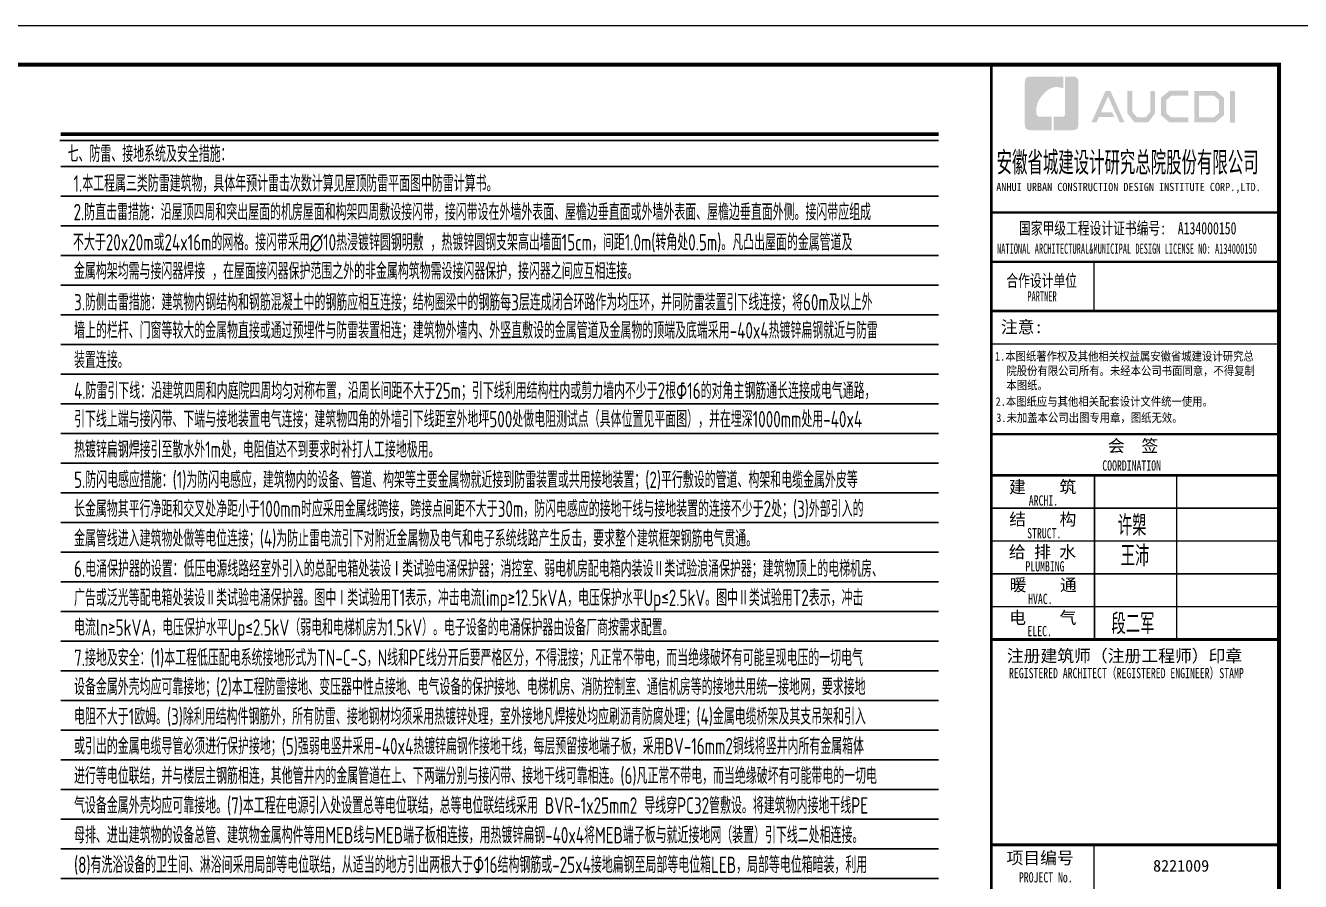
# Model space of a CAD drawing. Extents: x 3443499 to 7125205, y -1700016 to -264854.
# Drawn here: x 3535694 to 3566732, y -738162 to -717316 of the extents above; entities that cross this region are included whole.
import ezdxf

# ---------------------------------------------------------------- set-up
doc = ezdxf.new("R2010")
doc.units = 0
doc.header["$LTSCALE"] = 1000
doc.header["$MEASUREMENT"] = 0
doc.layers.get('0').update_dxf_attribs({"linetype": 'CONTINUOUS'})
for name, color, linetype in [('PUB_TITLE', 4, 'CONTINUOUS'), ('TEL_TEXT', 7, 'CONTINUOUS'), ('图签文字', 4, 'CONTINUOUS')]:
    doc.layers.add(name, color=color, linetype=linetype)
doc.layers.add('图框', color=147, linetype='CONTINUOUS', lineweight=20)
doc.layers.add('图签', color=147, linetype='CONTINUOUS', lineweight=18)
doc.styles.add('HT', font='simhei.ttf')
doc.styles.add('TSSD_Dimension', font='Tssdeng.shx', dxfattribs={"width": 0.7, "bigfont": 'tssdchn.shx'})
doc.styles.add('宋体', font='', dxfattribs={"height": 4})
doc.styles.add('建筑图签-1', font='simhei.ttf', dxfattribs={"width": 0.7})
doc.styles.add('建筑图签-2', font='TXT.shx', dxfattribs={"width": 0.5, "bigfont": 'HZTXT.shx'})
doc.styles.get('宋体').set_extended_font_data('SimSun')

# ---------------------------------------------------------------- blocks, each defined once
blk = doc.blocks.new('院标1')
h = blk.add_hatch(color=150)
h.dxf.hatch_style = 1
h.set_gradient(color1=(33, 113, 253), color2=(33, 113, 253), tint=1, name='INVCURVED')
edge = h.paths.add_edge_path()
edge.add_spline(control_points=[(116373, 648379), (116379, 648379), (116382, 648379), (116391, 648379), (116391, 648379), (116391, 648379), (116616, 648379), (116616, 648379), (116616, 648379), (116616, 648379), (116616, 648054), (116616, 648054), (116616, 648054), (116616, 648054), (116108, 648054), (116108, 648054), (116108, 648054), (116028, 648054), (115963, 648111), (115963, 648199), (115963, 648199), (115963, 648199), (115963, 649215), (115963, 649215), (115963, 649215), (115963, 649295), (116018, 649360), (116108, 649360), (116108, 649360), (116108, 649360), (116897, 649360), (116897, 649360), (116897, 649360), (116897, 649360), (116897, 649080), (116897, 649080), (116897, 649080), (116897, 649080), (116566, 649140), (116356, 648859), (116356, 648859), (116245, 648719), (116240, 648545), (116247, 648466), (116247, 648466), (116254, 648386), (116247, 648466), (116247, 648466), (116247, 648466), (116247, 648466), (116258, 648374), (116373, 648379)], knot_values=[0, 0, 0, 0, 0.071429, 0.071429, 0.071429, 0.107143, 0.142857, 0.142857, 0.142857, 0.178571, 0.214286, 0.214286, 0.214286, 0.25, 0.285714, 0.285714, 0.285714, 0.321429, 0.357143, 0.357143, 0.357143, 0.392857, 0.428571, 0.428571, 0.428571, 0.464286, 0.5, 0.5, 0.5, 0.535714, 0.571429, 0.571429, 0.571429, 0.607143, 0.642857, 0.642857, 0.642857, 0.678571, 0.714286, 0.714286, 0.714286, 0.75, 0.785714, 0.785714, 0.785714, 0.821429, 0.857143, 0.857143, 0.857143, 0.928571, 1, 1, 1, 1], degree=3, periodic=0)
h = blk.add_hatch(color=150)
h.dxf.hatch_style = 1
h.set_gradient(color1=(33, 113, 253), color2=(33, 113, 253), tint=1, name='INVCURVED')
edge = h.paths.add_edge_path()
edge.add_spline(control_points=[(117268, 649215), (117268, 649215), (117268, 648199), (117268, 648199), (117268, 648199), (117268, 648114), (117212, 648054), (117123, 648054), (117123, 648054), (117123, 648054), (116663, 648054), (116663, 648054), (116663, 648054), (116663, 648054), (116663, 648379), (116663, 648379), (116663, 648379), (116663, 648379), (116865, 648379), (116865, 648379), (116865, 648379), (116907, 648379), (116941, 648413), (116941, 648455), (116941, 648455), (116941, 648455), (116941, 649360), (116941, 649360), (116941, 649360), (116941, 649360), (117123, 649360), (117123, 649360), (117123, 649360), (117204, 649360), (117268, 649306), (117268, 649215)], knot_values=[0, 0, 0, 0, 0.1, 0.1, 0.1, 0.15, 0.2, 0.2, 0.2, 0.25, 0.3, 0.3, 0.3, 0.35, 0.4, 0.4, 0.4, 0.45, 0.5, 0.5, 0.5, 0.55, 0.6, 0.6, 0.6, 0.65, 0.7, 0.7, 0.7, 0.75, 0.8, 0.8, 0.8, 0.9, 1, 1, 1, 1], degree=3, periodic=0)
blk = doc.blocks.new('B2-2#-tq1')
at = {"layer": 'PUB_TITLE'}
h = blk.add_hatch(color=147, dxfattribs=at)
h.paths.add_polyline_path([(697553, 826313), (697679, 826313), (697679, 825542), (697553, 825542)])
h.paths.add_polyline_path([(696801, 826196), (696801, 825670), (697161, 825670), (697286, 825777), (697286, 826095), (697165, 826196)], flags=16)
h.paths.add_polyline_path([(696683, 826314), (696683, 825552), (697205, 825552), (697404, 825722), (697404, 826150), (697208, 826314)])
h.paths.add_polyline_path([(696540, 826318), (696540, 826202), (696133, 826202), (696000, 826091), (696000, 825772), (696133, 825669), (696542, 825669), (696542, 825548), (696078, 825548), (695876, 825722), (695876, 826150), (696074, 826318)])
h.paths.add_polyline_path([(695057, 826316), (695177, 826316), (695177, 825805), (695292, 825674), (695502, 825674), (695616, 825805), (695616, 826316), (695730, 826316), (695730, 825768), (695566, 825551), (695228, 825551), (695057, 825770)])
h.paths.add_polyline_path([(694525, 826315), (694642, 826315), (694984, 825550), (694868, 825550), (694587, 826184), (694412, 825796), (694683, 825796), (694744, 825681), (694363, 825681), (694304, 825548), (694181, 825548)])
at = {"layer": '图框'}
for p, q in [((691745, 823354), (698745, 823354)), ((691745, 823354), (698745, 823354)), ((691745, 822154), (698745, 822154))]:
    blk.add_line(p, q, dxfattribs=at)
for points, const_width in [([(691745, 786954), (691745, 826954)], 70), ([(691745, 823354), (698745, 823354)], 60), ([(691745, 822154), (698745, 822154)], 60), ([(691745, 822154), (698745, 822154)], 60), ([(694245, 822154), (694245, 820954)], 35), ([(691745, 820954), (698745, 820954)], 60), ([(691745, 820954), (698745, 820954)], 60), ([(691745, 820154), (698745, 820154)], 35), ([(691754, 817954), (698754, 817954)], 60), ([(691754, 816954), (698754, 816954)], 70), ([(691754, 816954), (698754, 816954)], 70), ([(694254, 816954), (694254, 812954)], 35), ([(696254, 816954), (696254, 812954)], 35), ([(691754, 816154), (698754, 816154)], 35), ([(691754, 815354), (698754, 815354)], 35), ([(691754, 814554), (698754, 814554)], 35), ([(691754, 813754), (698754, 813754)], 35), ([(691754, 812954), (698754, 812954)], 70), ([(691745, 807954), (698745, 807954)], 70), ([(691745, 807954), (698745, 807954)], 70), ([(694245, 803954), (694245, 807954)], 35)]:
    blk.add_lwpolyline(points, dxfattribs=dict(at, const_width=const_width))
blk.add_blockref('院标1', (576596, 177305))
at = {"layer": 'PUB_TITLE', "style": 'HT', "width": 0.88}
for s, p in [('1.本图纸著作权及其他相关权益属安徽省城建设计研究总', (691831, 819747)), ('院股份有限公司所有。未经本公司书面同意，不得复制', (692110, 819393)), ('本图纸。', (692110, 819043)), (' 2.本图纸应与其他相关配套设计文件统一使用。 ', (691720, 818646)), ('3.未加盖本公司出图专用章，图纸无效。', (691863, 818252))]:
    blk.add_text(s, height=210, dxfattribs=at).set_placement(p)
at = {"layer": '图签', "color": 154, "style": '宋体'}
blk.add_text('8221009', height=286.7, dxfattribs=at).set_placement((695682, 807302))
at = {"layer": '图签文字', "color": 7, "style": '建筑图签-1'}
for s, height, width, p in [('安徽省城建设计研究总院股份有限公司', 500, 0.55, (691873, 824331)), ('国家甲级工程设计证书编号:  A134000150', 300, 0.7, (692417, 822821)), ('合作设计单位', 300, 0.7, (692110, 821544))]:
    blk.add_text(s, height=height, dxfattribs=dict(at, width=width)).set_placement(p)
at = {"layer": '图签文字', "linetype": 'Continuous', "style": '建筑图签-1', "width": 0.91}
blk.add_text('ANHUI URBAN CONSTRUCTION DESIGN INSTITUTE CORP.,LTD.', height=200, dxfattribs=at).set_placement((691864, 823876))
at = {"layer": '图签文字', "style": '建筑图签-1'}
for s, width, p in [('NATIONAL ARCHITECTURAL&MUNICIPAL DESIGN LICENSE NO: A134000150', 0.6, (691882, 822349)), ('PARTNER', 0.6, (692620, 821188)), ('COORDINATION', 0.7, (694445, 817067)), ('ARCHI.', 0.7, (692655, 816216)), ('STRUCT.', 0.7, (692615, 815419)), ('PLUMBING', 0.7, (692574, 814613)), ('HVAC.', 0.7, (692639, 813819)), ('ELEC.', 0.7, (692623, 813035)), ('REGISTERED ARCHITECT（REGISTERED ENGINEER）STAMP', 0.7, (692174, 812013)), ('PROJECT No.', 0.7, (692415, 807039, -1799))]:
    blk.add_text(s, height=250, dxfattribs=dict(at, width=width)).set_placement(p)
at = {"layer": '图签文字', "color": 7, "style": '建筑图签-1'}
for s, p in [('注意:', (691976, 820417)), ('会  签', (694580, 817522)), ('建    筑', (692175, 816521)), ('结    构', (692179, 815733)), ('给 排 水', (692170, 814939)), ('暖    通', (692188, 814136)), ('电    气', (692179, 813336)), ('注册建筑师（注册工程师）印章', (692121, 812408)), ('项目编号', (692113, 807487))]:
    blk.add_text(s, height=300, dxfattribs=at).set_placement(p)
at = {"layer": '图签文字', "color": 1, "style": '建筑图签-2', "width": 0.7}
for s, p in [('许槊', (694820, 815482)), ('王沛', (694891, 814741)), ('段二军', (694666, 813086))]:
    blk.add_text(s, height=500, dxfattribs=at).set_placement(p)

msp = doc.modelspace()

# ---------------------------------------------------------------- linework, layer by layer
at = {"layer": 'TEL_TEXT', "color": 0}
for p, q in [((3536533.2, -720114.9), (3557921.5, -720114.9)), ((3536551.5, -723643.1), (3557921.5, -723643.1)), ((3536551.5, -724365.5), (3557921.5, -724365.5)), ((3536551.5, -725088), (3557921.5, -725088)), ((3536551.5, -725810.5), (3557921.5, -725810.5)), ((3536551.5, -726532.9), (3557921.5, -726532.9)), ((3536551.5, -727255.4), (3557921.5, -727255.4)), ((3536551.5, -727977.8), (3557921.5, -727977.8)), ((3536551.5, -728700.3), (3557921.5, -728700.3)), ((3536551.5, -729422.7), (3557921.5, -729422.7)), ((3536551.5, -730145.2), (3557921.5, -730145.2)), ((3536551.5, -730867.6), (3557921.5, -730867.6)), ((3536551.5, -731590.1), (3557921.5, -731590.1)), ((3536551.5, -732312.5), (3557921.5, -732312.5)), ((3536551.5, -733035), (3557921.5, -733035)), ((3536551.5, -733757.5), (3557921.5, -733757.5)), ((3536551.5, -734479.9), (3557921.5, -734479.9)), ((3536551.5, -735202.4), (3557921.5, -735202.4)), ((3536551.5, -735924.8), (3557921.5, -735924.8)), ((3536551.5, -736647.3), (3557921.5, -736647.3)), ((3536551.5, -737369.7), (3557921.5, -737369.7)), ((3536551.5, -738092.2), (3557921.5, -738092.2))]:
    msp.add_line(p, q, dxfattribs=at)
at = {"layer": 'TEL_TEXT'}
for p, q in [((3536551.5, -720753.3), (3557921.5, -720753.3)), ((3536551.5, -721475.7), (3557921.5, -721475.7)), ((3536551.5, -722198.2), (3557921.5, -722198.2)), ((3536551.5, -722920.6), (3557921.5, -722920.6))]:
    msp.add_line(p, q, dxfattribs=at)
at = {"layer": 'TEL_TEXT', "color": 0, "const_width": 85}
msp.add_lwpolyline([(3557921.5, -719961.7), (3536547.2, -719961.7)], dxfattribs=at)
at = {"layer": '图框'}
msp.add_lwpolyline([(3507806.7, -717316), (3567206.5, -717316), (3567206.5, -759270.3), (3507806.7, -759270.3)], close=True, dxfattribs=at)
at = {"layer": '图框', "const_width": 100}
msp.add_lwpolyline([(3510306.7, -758270.3), (3566206.7, -758270.3), (3566206.7, -718270.3), (3510306.7, -718270.3)], close=True, dxfattribs=at)

# ---------------------------------------------------------------- block references
at = {"layer": '图框'}
msp.add_blockref('B2-2#-tq1', (2867461.6, -1545224.3), dxfattribs=at)

# ---------------------------------------------------------------- texts
at = {"layer": 'TEL_TEXT', "style": 'TSSD_Dimension', "width": 0.7}
for s, p in [('七、防雷、接地系统及安全措施：', (3536718.7, -720642.2)), ('1.本工程属三类防雷建筑物，具体年预计雷击次数计算见屋顶防雷平面图中防雷计算书。', (3536863.4, -721364.6)), ('2.防直击雷措施：沿屋顶四周和突出屋面的机房屋面和构架四周敷设接闪带，接闪带设在外墙外表面、屋檐边垂直面或外墙外表面、屋檐边垂直面外侧。接闪带应组成', (3536863.4, -722060.2)), ('不大于20x20m或24x16m的网格。接闪带采用∅10热浸镀锌圆钢明敷 ，热镀锌圆钢支架高出墙面15cm，间距1.0m(转角处0.5m)。凡凸出屋面的金属管道及', (3536849.7, -722797)), ('金属构架均需与接闪器焊接 ，在屋面接闪器保护范围之外的非金属构筑物需设接闪器保护，接闪器之间应互相连接。', (3536873.9, -723498.8)), ('3.防侧击雷措施：建筑物内钢结构和钢筋混凝土中的钢筋应相互连接；结构圈梁中的钢筋每3层连成闭合环路作为均压环，并同防雷装置引下线连接；将60m及以上外', (3536876.2, -724257.2)), ('墙上的栏杆、门窗等较大的金属物直接或通过预埋件与防雷装置相连；建筑物外墙内、外竖直敷设的金属管道及金属物的顶端及底端采用-40x4热镀锌扁钢就近与防雷', (3536876.1, -724940.8)), ('装置连接。', (3536876.1, -725663.2)), ('4.防雷引下线：沿建筑四周和内庭院四周均匀对称布置，沿周长间距不大于25m；引下线利用结构柱内或剪力墙内不少于2根Φ16的对角主钢筋通长连接成电气通路，', (3536876.1, -726411.4)), ('引下线上端与接闪带、下端与接地装置电气连接；建筑物四角的外墙引下线距室外地坪500处做电阻测试点（具体位置见平面图），并在埋深1000mm处用-40x4', (3536876.1, -727103.6)), ('热镀锌扁钢焊接引至散水外1m处，电阻值达不到要求时补打人工接地极用。', (3536876.1, -727841.7)), ('5.防闪电感应措施：(1)为防闪电感应，建筑物内的设备、管道、构架等主要金属物就近接到防雷装置或共用接地装置；(2)平行敷设的管道、构架和电缆金属外皮等', (3536876.1, -728578.8)), ('长金属物其平行净距和交叉处净距小于100mm时应采用金属线跨接，跨接点间距不大于30m，防闪电感应的接地干线与接地装置的连接不少于2处；(3)外部引入的', (3536876.1, -729286.6)), ('金属管线进入建筑物处做等电位连接；(4)为防止雷电流引下对附近金属物及电气和电子系统线路产生反击，要求整个建筑框架钢筋电气贯通。', (3536876.1, -730009)), ('6.电涌保护器的设置：低压电源线路经室外引入的总配电箱处装设Ⅰ类试验电涌保护器；消控室、弱电机房配电箱内装设Ⅱ类试验浪涌保护器；建筑物顶上的电梯机房、', (3536876.1, -730746.1)), ('广告或泛光等配电箱处装设Ⅱ类试验电涌保护器。图中Ⅰ类试验用T1表示，冲击电流limp≥12.5kVA，电压保护水平Up≤2.5kV。图中Ⅱ类试验用T2表示，冲击', (3536876.1, -731453.9)), ('电流ln≥5kVA，电压保护水平Up≤2.5kV（弱电和电梯机房为1.5kV）。电子设备的电涌保护器由设备厂商按需求配置。', (3536876.1, -732176.4)), ('7.接地及安全：(1)本工程低压配电系统接地形式为TN-C-S，N线和PE线分开后要严格区分，不得混接；凡正常不带电，而当绝缘破坏有可能呈现电压的一切电气', (3536876.1, -732913.5)), ('设备金属外壳均应可靠接地；(2)本工程防雷接地、变压器中性点接地、电气设备的保护接地、电梯机房、消防控制室、通信机房等的接地共用统一接地网，要求接地', (3536876.1, -733621.3)), ('电阻不大于1欧姆。(3)除利用结构件钢筋外，所有防雷、接地钢材均须采用热镀锌处理，室外接地凡焊接处均应刷沥青防腐处理；(4)金属电缆桥架及其支吊架和引入', (3536876.1, -734343.8)), ('或引出的金属电缆导管必须进行保护接地；(5)强弱电竖井采用-40x4热镀锌扁钢作接地干线，每层预留接地端子板，采用BV-16mm2铜线将竖井内所有金属箱体', (3536876.1, -735066.2)), ('进行等电位联结，并与楼层主钢筋相连，其他管井内的金属管道在上、下两端分别与接闪带、接地干线可靠相连。(6)凡正常不带电，而当绝缘破坏有可能带电的一切电', (3536876.1, -735788.7)), ('气设备金属外壳均应可靠接地。(7)本工程在电源引入处设置总等电位联结，总等电位联结线采用 BVR-1x25mm2 导线穿PC32管敷设。将建筑物内接地干线PE', (3536876.1, -736511.1)), ('母排、进出建筑物的设备总管、建筑物金属构件等用MEB线与MEB端子板相连接，用热镀锌扁钢-40x4将MEB端子板与就近接地网（装置）引下线二处相连接。', (3536876.1, -737233.6)), ('(8)有洗浴设备的卫生间、淋浴间采用局部等电位联结，从适当的地方引出两根大于Φ16结构钢筋或-25x4接地扁钢至局部等电位箱LEB，局部等电位箱暗装，利用', (3536876.1, -737956))]:
    msp.add_text(s, height=400, dxfattribs=at).set_placement(p)

doc.saveas('drawing.dxf')
